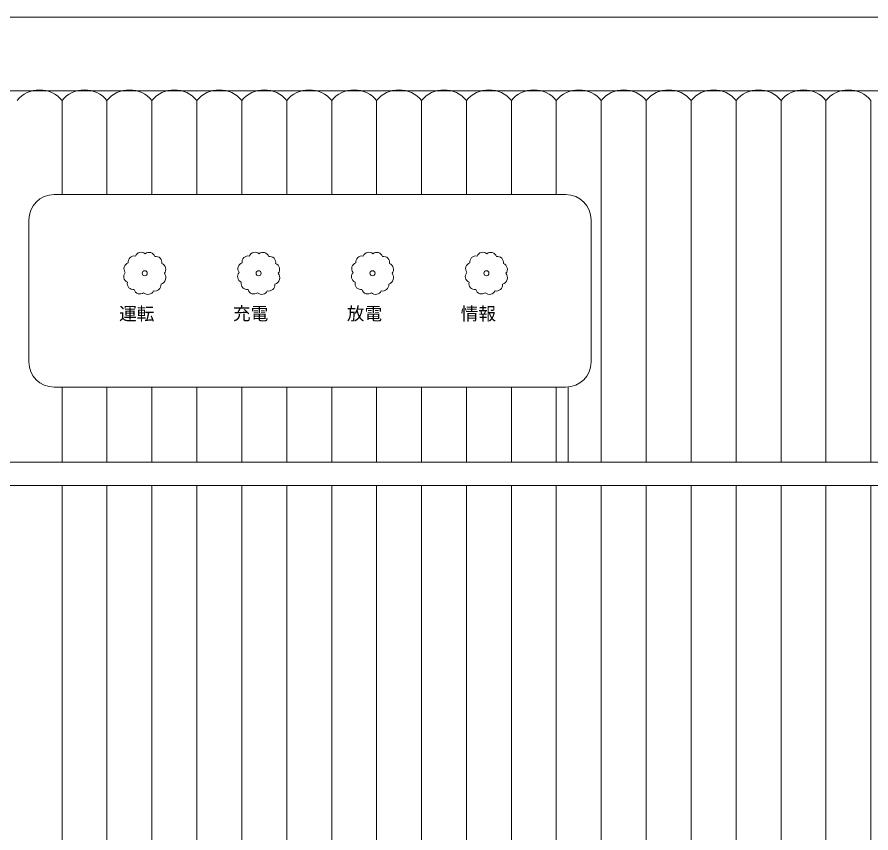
# Model space of a CAD drawing. Units: millimetres, scale not verified. Extents: x -3747 to 1485, y -1050 to 1050.
# Drawn here: x -349.5 to -180.4, y 131.8 to 293.4 of the extents above; entities that cross this region are included whole.
import ezdxf
from ezdxf.enums import TextEntityAlignment as Align

# ---------------------------------------------------------------- set-up
doc = ezdxf.new("R2010")
doc.units = ezdxf.units.MM
doc.header["$LTSCALE"] = 10
doc.layers.add('0-0_0', color=7, linetype='Continuous', lineweight=18)
doc.layers.add('0-5_建築図', color=7, linetype='Continuous', lineweight=18)
doc.styles.add('ＭＳ ゴシック', font='')
doc.styles.get('ＭＳ ゴシック').set_extended_font_data('MS Gothic')

msp = doc.modelspace()

# ---------------------------------------------------------------- linework, layer by layer
at = {"layer": '0-0_0'}
for p, q in [((-63.15, 293.4), (-465.15, 293.4)), ((-465.78, 278.78), (-61.94, 278.78)), ((-342.13, 258.23), (-240.78, 258.23)), ((-347.13, 253.23), (-347.13, 225.09)), ((-235.78, 253.23), (-235.78, 225.09)), ((-342.13, 220.09), (-240.78, 220.09)), ((-489.15, 205.25), (-39.15, 205.25)), ((-39.15, 200.59), (-489.15, 200.59))]:
    msp.add_line(p, q, dxfattribs=at)
for centre in [(-324.17, 242.65), (-301.62, 242.65), (-279.07, 242.65), (-256.52, 242.65)]:
    msp.add_circle(centre, 0.5, dxfattribs=at)
for centre, radius, start, end in [((-342.13, 253.23), 5, 90, 180), ((-240.78, 253.23), 5, 0, 90), ((-326.26, 244.87), 1.21, 78.3135, 188.3135), ((-324.89, 245.61), 1.21, 48.6883, 158.6883), ((-323.33, 245.58), 1.21, 19.0631, 129.0631), ((-321.99, 244.78), 1.21, 349.4378, 99.4378), ((-303.71, 244.87), 1.21, 78.3135, 188.3135), ((-302.34, 245.61), 1.21, 48.6883, 158.6883), ((-300.78, 245.58), 1.21, 19.0631, 129.0631), ((-299.44, 244.78), 1.21, 349.4378, 99.4378), ((-281.16, 244.87), 1.21, 78.3135, 188.3135), ((-279.79, 245.61), 1.21, 48.6883, 158.6883), ((-278.23, 245.58), 1.21, 19.0631, 129.0631), ((-276.89, 244.78), 1.21, 349.4378, 99.4378), ((-258.61, 244.87), 1.21, 78.3135, 188.3135), ((-257.24, 245.61), 1.21, 48.6883, 158.6883), ((-255.68, 245.58), 1.21, 19.0631, 129.0631), ((-254.34, 244.78), 1.21, 349.4378, 99.4378), ((-327.08, 243.55), 1.21, 107.9387, 217.9387), ((-321.22, 243.43), 1.21, 319.8126, 69.8126), ((-304.53, 243.55), 1.21, 107.9387, 217.9387), ((-298.67, 243.43), 1.21, 319.8126, 69.8126), ((-281.98, 243.55), 1.21, 107.9387, 217.9387), ((-276.12, 243.43), 1.21, 319.8126, 69.8126), ((-259.43, 243.55), 1.21, 107.9387, 217.9387), ((-253.57, 243.43), 1.21, 319.8126, 69.8126), ((-327.14, 241.99), 1.21, 137.564, 247.564), ((-321.39, 241.8), 1.39, 287.9388, 37.9387), ((-304.59, 241.99), 1.21, 137.564, 247.564), ((-298.84, 241.8), 1.39, 287.9388, 37.9387), ((-282.04, 241.99), 1.21, 137.564, 247.564), ((-276.29, 241.8), 1.39, 287.9388, 37.9387), ((-259.49, 241.99), 1.21, 137.564, 247.564), ((-253.74, 241.8), 1.39, 287.9388, 37.9387), ((-326.42, 240.61), 1.21, 167.1892, 277.1892), ((-322.16, 240.35), 1.21, 256.0649, 6.0649), ((-303.87, 240.61), 1.21, 167.1892, 277.1892), ((-299.61, 240.35), 1.21, 256.0649, 6.0649), ((-281.32, 240.61), 1.21, 167.1892, 277.1892), ((-277.07, 240.35), 1.21, 256.0649, 6.0649), ((-258.78, 240.61), 1.21, 167.1892, 277.1892), ((-254.52, 240.35), 1.21, 256.0649, 6.0649), ((-325.12, 239.76), 1.21, 196.8144, 306.8144), ((-323.56, 239.67), 1.21, 226.4397, 336.4397), ((-302.57, 239.76), 1.21, 196.8144, 306.8144), ((-301.01, 239.67), 1.21, 226.4397, 336.4397), ((-280.02, 239.76), 1.21, 196.8144, 306.8144), ((-278.46, 239.67), 1.21, 226.4397, 336.4397), ((-257.47, 239.76), 1.21, 196.8144, 306.8144), ((-255.91, 239.67), 1.21, 226.4397, 336.4397), ((-342.13, 225.09), 5, 180, 270), ((-240.78, 225.09), 5, 270, 0)]:
    msp.add_arc(centre, radius, start, end, dxfattribs=at)
at = {"layer": '0-5_建築図'}
for p, q in [((-340.56, 276.87), (-340.56, 258.23)), ((-331.66, 276.87), (-331.66, 258.23)), ((-322.76, 276.87), (-322.76, 258.23)), ((-313.86, 276.87), (-313.86, 258.23)), ((-304.96, 276.87), (-304.96, 258.23)), ((-296.06, 276.87), (-296.06, 258.23)), ((-287.16, 276.87), (-287.16, 258.23)), ((-278.26, 276.87), (-278.26, 258.23)), ((-269.37, 276.87), (-269.37, 258.23)), ((-260.47, 276.87), (-260.47, 258.23)), ((-251.57, 276.87), (-251.57, 258.23)), ((-242.67, 276.87), (-242.67, 258.23)), ((-233.77, 276.87), (-233.77, 205.25)), ((-224.87, 276.87), (-224.87, 205.25)), ((-215.97, 276.87), (-215.97, 205.25)), ((-207.07, 276.87), (-207.07, 205.25)), ((-198.17, 276.87), (-198.17, 205.25)), ((-189.27, 276.87), (-189.27, 205.25)), ((-180.37, 276.87), (-180.37, 205.25)), ((-340.56, 220.09), (-340.56, 205.25)), ((-331.66, 220.09), (-331.66, 205.25)), ((-322.76, 220.09), (-322.76, 205.25)), ((-313.86, 220.09), (-313.86, 205.25)), ((-304.96, 220.09), (-304.96, 205.25)), ((-296.06, 220.09), (-296.06, 205.25)), ((-287.16, 220.09), (-287.16, 205.25)), ((-278.26, 220.09), (-278.26, 205.25)), ((-269.37, 220.09), (-269.37, 205.25)), ((-260.47, 220.09), (-260.47, 205.25)), ((-251.57, 220.09), (-251.57, 205.25)), ((-242.67, 220.09), (-242.67, 205.25)), ((-240.34, 220.11), (-240.34, 205.25)), ((-340.56, 200.59), (-340.56, -350.6)), ((-340.56, 200.59), (-340.56, -350.6)), ((-331.66, 200.59), (-331.66, -350.6)), ((-331.66, 200.59), (-331.66, -350.6)), ((-322.76, 200.59), (-322.76, -350.6)), ((-322.76, 200.59), (-322.76, -350.6)), ((-313.86, 200.59), (-313.86, -350.6)), ((-313.86, 200.59), (-313.86, -350.6)), ((-304.96, 200.59), (-304.96, -350.6)), ((-304.96, 200.59), (-304.96, -350.6)), ((-296.06, 200.59), (-296.06, -350.6)), ((-296.06, 200.59), (-296.06, -350.6)), ((-287.16, 200.59), (-287.16, -350.6)), ((-287.16, 200.59), (-287.16, -350.6)), ((-278.26, 200.59), (-278.26, -350.6)), ((-278.26, 200.59), (-278.26, -350.6)), ((-269.37, 200.59), (-269.37, -350.6)), ((-269.37, 200.59), (-269.37, -350.6)), ((-260.47, 200.59), (-260.47, -350.6)), ((-260.47, 200.59), (-260.47, -350.6)), ((-251.57, 200.59), (-251.57, -350.6)), ((-251.57, 200.59), (-251.57, -350.6)), ((-242.67, 200.59), (-242.67, -350.6)), ((-242.67, 200.59), (-242.67, -350.6)), ((-233.77, 200.59), (-233.77, -350.6)), ((-233.77, 200.59), (-233.77, -350.6)), ((-224.87, 200.59), (-224.87, -350.6)), ((-224.87, 200.59), (-224.87, -350.6)), ((-215.97, 200.59), (-215.97, -350.6)), ((-215.97, 200.59), (-215.97, -350.6)), ((-207.07, 200.59), (-207.07, -350.6)), ((-207.07, 200.59), (-207.07, -350.6)), ((-198.17, 200.59), (-198.17, -350.6)), ((-198.17, 200.59), (-198.17, -350.6)), ((-189.27, 200.59), (-189.27, -350.6)), ((-189.27, 200.59), (-189.27, -350.6)), ((-180.37, 200.59), (-180.37, -350.6)), ((-180.37, 200.59), (-180.37, -350.6))]:
    msp.add_line(p, q, dxfattribs=at)
for centre in [(-345.01, 273.26), (-336.11, 273.26), (-327.21, 273.26), (-318.31, 273.26), (-309.41, 273.26), (-300.51, 273.26), (-291.61, 273.26), (-282.71, 273.26), (-273.81, 273.26), (-264.92, 273.26), (-256.02, 273.26), (-247.12, 273.26), (-238.22, 273.26), (-229.32, 273.26), (-220.42, 273.26), (-211.52, 273.26), (-202.62, 273.26), (-193.72, 273.26), (-184.82, 273.26)]:
    msp.add_arc(centre, 5.73, 39.044, 140.956, dxfattribs=at)

# ---------------------------------------------------------------- texts
at = {"layer": '0-0_0', "style": 'ＭＳ ゴシック'}
for s, p in [('運転', (-329.26, 232.59)), ('充電', (-306.71, 232.63)), ('放電', (-284.16, 232.61)), ('情報', (-261.61, 232.6))]:
    msp.add_text(s, height=2.566, dxfattribs=at).set_placement(p, align=Align.BOTTOM_LEFT)

doc.saveas('drawing.dxf')
